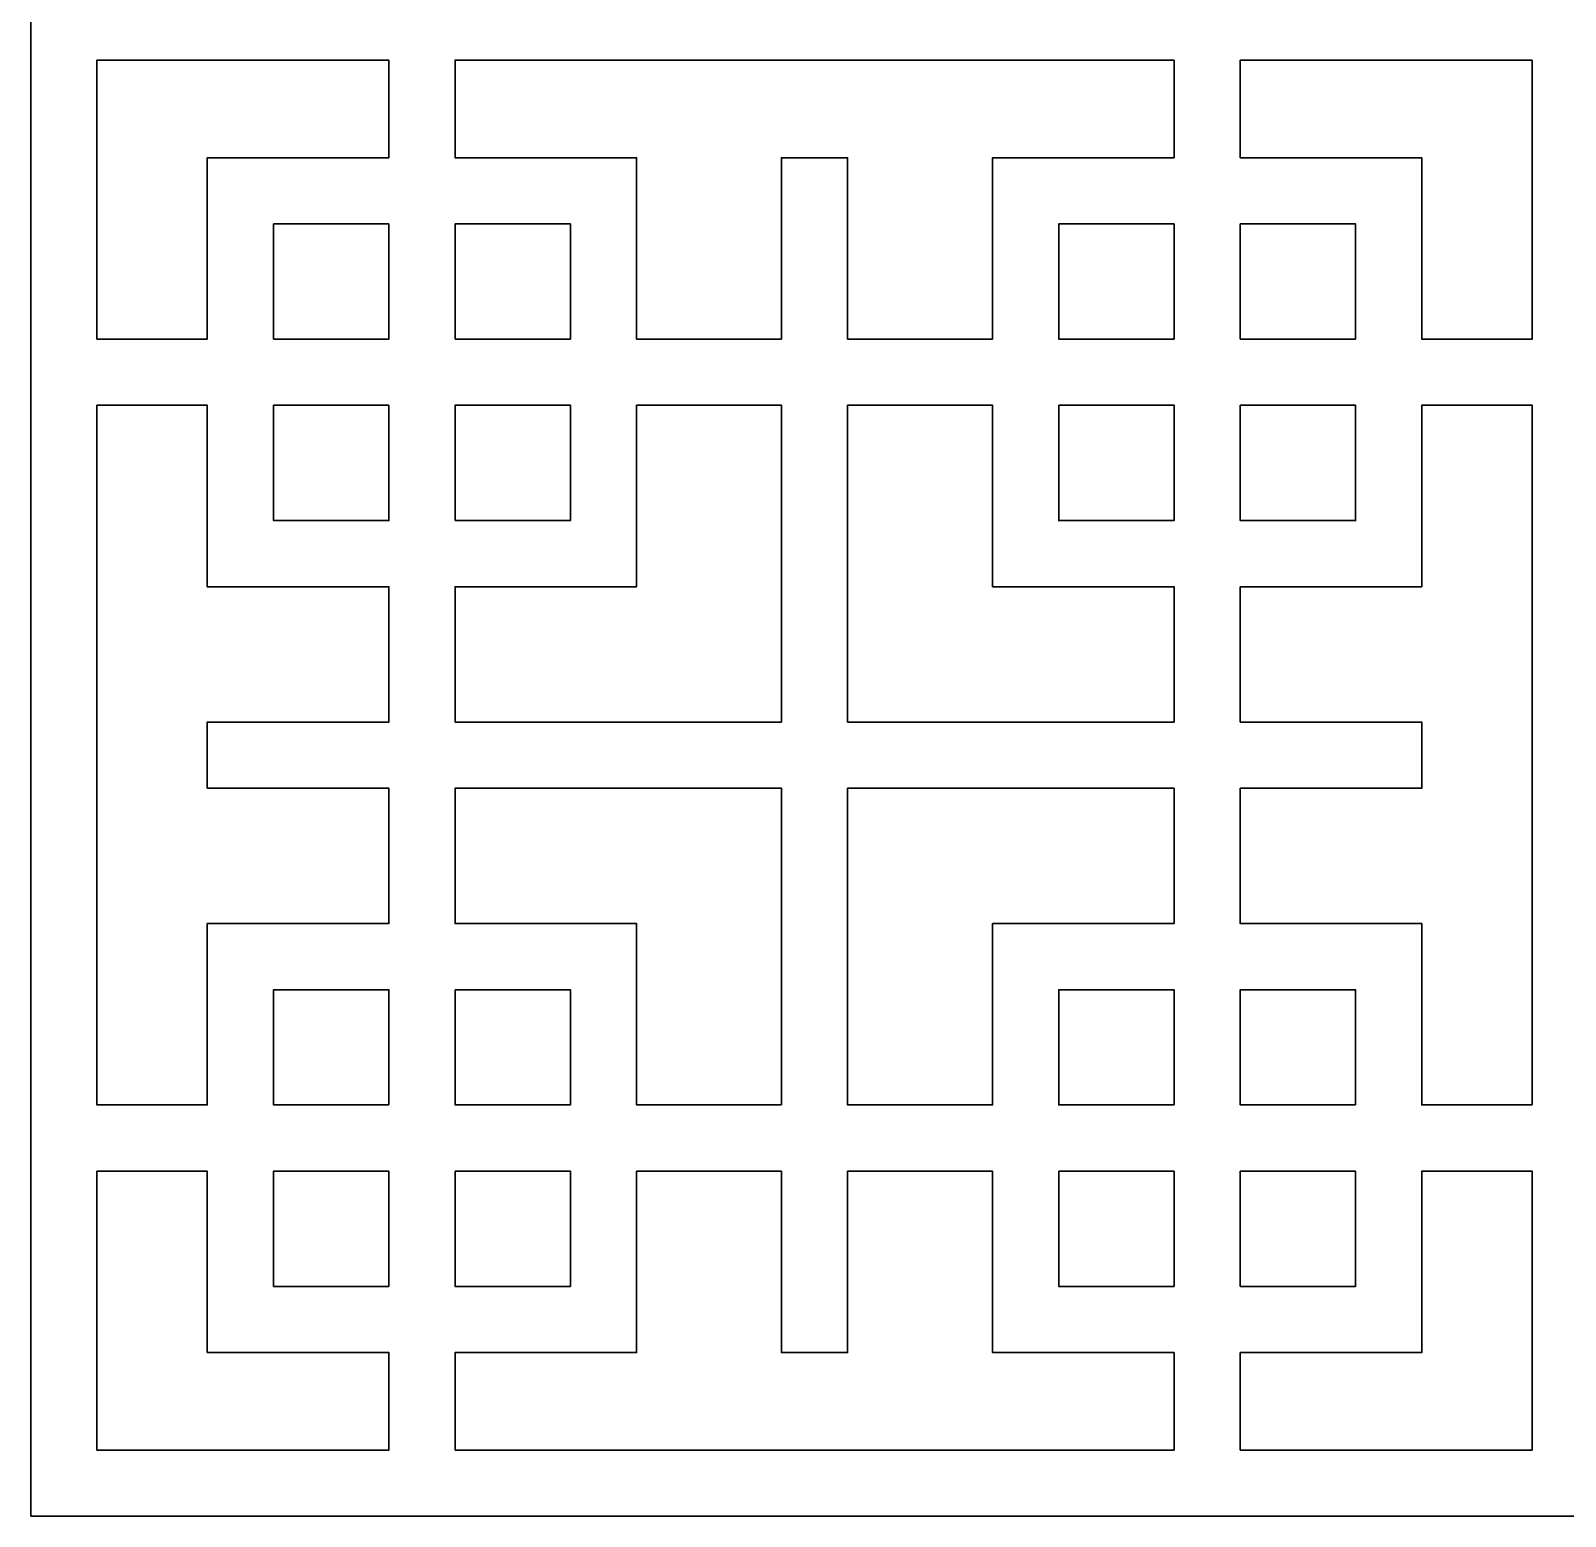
# Model space of a CAD drawing. Header units: centimetres. Extents: x -27 to -22.3, y -9 to 9.
# Drawn here: x -26.999 to -24.642, y -9 to -6.718 of the extents above; entities that cross this region are included whole.
import ezdxf

# ---------------------------------------------------------------- set-up
doc = ezdxf.new("R2010")
doc.units = ezdxf.units.CM
doc.header["$MEASUREMENT"] = 0
doc.layers.add('layer 1', color=7, linetype='Continuous')

msp = doc.modelspace()

# ---------------------------------------------------------------- linework, layer by layer
at = {"layer": 'layer 1', "color": 250, "lineweight": 30}
for points, knots in [([(-22.28554, -8.95302), (-22.28554, -8.95302), (-22.28554, -8.89854), (-22.28554, -8.89854), (-22.28554, -8.89854), (-22.28554, -8.89854), (-22.28554, -6.7628), (-22.28554, -6.7628), (-22.28554, -6.7628), (-22.28554, -6.7628), (-22.28554, -6.73569), (-22.28554, -6.73569), (-22.28554, -6.73569), (-22.28554, -6.73569), (-22.28554, -6.71561), (-22.28554, -6.71561), (-22.28554, -6.71561), (-22.28554, -6.71561), (-22.28554, -6.66112), (-22.28554, -6.66112), (-22.28554, -6.66112), (-22.28554, -6.66112), (-22.28554, -4.52539), (-22.28554, -4.52539), (-22.28554, -4.52539), (-22.28554, -4.52539), (-22.28554, -4.49828), (-22.28554, -4.49828), (-22.28554, -4.49828), (-22.28554, -4.49828), (-22.28554, -4.4782), (-22.28554, -4.4782), (-22.28554, -4.4782), (-22.28554, -4.4782), (-22.28554, -4.42371), (-22.28554, -4.42371), (-22.28554, -4.42371), (-22.28554, -4.42371), (-22.28554, -2.28798), (-22.28554, -2.28798), (-22.28554, -2.28798), (-22.28554, -2.28798), (-22.28554, -2.26087), (-22.28554, -2.26087), (-22.28554, -2.26087), (-22.28554, -2.26087), (-22.28554, -2.24079), (-22.28554, -2.24079), (-22.28554, -2.24079), (-22.28554, -2.24079), (-22.28554, -2.1863), (-22.28554, -2.1863), (-22.28554, -2.1863), (-22.28554, -2.1863), (-22.28554, -0.05056), (-22.28554, -0.05056), (-22.28554, -0.05056), (-22.28554, -0.05056), (-22.28554, -0.02345), (-22.28554, -0.02345), (-22.28554, -0.02345), (-22.28554, -0.02345), (-22.28554, -0.00337), (-22.28554, -0.00337), (-22.28554, -0.00337), (-22.28554, -0.00337), (-22.28554, 0.05111), (-22.28554, 0.05111), (-22.28554, 0.05111), (-22.28554, 0.05111), (-22.28554, 2.18685), (-22.28554, 2.18685), (-22.28554, 2.18685), (-22.28554, 2.18685), (-22.28554, 2.21396), (-22.28554, 2.21396), (-22.28554, 2.21396), (-22.28554, 2.21396), (-22.28554, 2.23404), (-22.28554, 2.23404), (-22.28554, 2.23404), (-22.28554, 2.23404), (-22.28554, 2.28853), (-22.28554, 2.28853), (-22.28554, 2.28853), (-22.28554, 2.28853), (-22.28554, 4.42426), (-22.28554, 4.42426), (-22.28554, 4.42426), (-22.28554, 4.42426), (-22.28554, 4.45137), (-22.28554, 4.45137), (-22.28554, 4.45137), (-22.28554, 4.45137), (-22.28554, 4.47145), (-22.28554, 4.47145), (-22.28554, 4.47145), (-22.28554, 4.47145), (-22.28554, 4.52594), (-22.28554, 4.52594), (-22.28554, 4.52594), (-22.28554, 4.52594), (-22.28554, 6.66167), (-22.28554, 6.66167), (-22.28554, 6.66167), (-22.28554, 6.66167), (-22.28554, 6.68878), (-22.28554, 6.68878), (-22.28554, 6.68878), (-22.28554, 6.68878), (-22.28554, 6.70887), (-22.28554, 6.70887), (-22.28554, 6.70887), (-22.28554, 6.70887), (-22.28554, 6.76335), (-22.28554, 6.76335), (-22.28554, 6.76335), (-22.28554, 6.76335), (-22.28554, 8.89909), (-22.28554, 8.89909), (-22.28554, 8.89909), (-22.28554, 8.89909), (-22.28554, 8.9262), (-22.28554, 8.9262), (-22.28554, 8.9262), (-22.28554, 8.9262), (-22.28554, 9.00076), (-22.28554, 9.00076), (-22.28554, 9.00076), (-22.28554, 9.00076), (-26.99914, 9.00076), (-26.99914, 9.00076), (-26.99914, 9.00076), (-26.99914, 9.00076), (-26.99914, 8.9262), (-26.99914, 8.9262), (-26.99914, 8.9262), (-26.99914, 8.9262), (-26.99914, 8.89909), (-26.99914, 8.89909), (-26.99914, 8.89909), (-26.99914, 8.89909), (-26.99914, 6.76335), (-26.99914, 6.76335), (-26.99914, 6.76335), (-26.99914, 6.76335), (-26.99914, 6.74882), (-26.99914, 6.74882), (-26.99914, 6.74882), (-26.99914, 6.74882), (-26.99914, 6.68878), (-26.99914, 6.68878), (-26.99914, 6.68878), (-26.99914, 6.68878), (-26.99914, 6.66167), (-26.99914, 6.66167), (-26.99914, 6.66167), (-26.99914, 6.66167), (-26.99914, 4.52594), (-26.99914, 4.52594), (-26.99914, 4.52594), (-26.99914, 4.52594), (-26.99914, 4.5114), (-26.99914, 4.5114), (-26.99914, 4.5114), (-26.99914, 4.5114), (-26.99914, 4.45137), (-26.99914, 4.45137), (-26.99914, 4.45137), (-26.99914, 4.45137), (-26.99914, 4.42426), (-26.99914, 4.42426), (-26.99914, 4.42426), (-26.99914, 4.42426), (-26.99914, 2.28853), (-26.99914, 2.28853), (-26.99914, 2.28853), (-26.99914, 2.28853), (-26.99914, 2.27399), (-26.99914, 2.27399), (-26.99914, 2.27399), (-26.99914, 2.27399), (-26.99914, 2.21396), (-26.99914, 2.21396), (-26.99914, 2.21396), (-26.99914, 2.21396), (-26.99914, 2.18685), (-26.99914, 2.18685), (-26.99914, 2.18685), (-26.99914, 2.18685), (-26.99914, 0.05111), (-26.99914, 0.05111), (-26.99914, 0.05111), (-26.99914, 0.05111), (-26.99914, 0.03658), (-26.99914, 0.03658), (-26.99914, 0.03658), (-26.99914, 0.03658), (-26.99914, -0.02345), (-26.99914, -0.02345), (-26.99914, -0.02345), (-26.99914, -0.02345), (-26.99914, -0.05056), (-26.99914, -0.05056), (-26.99914, -0.05056), (-26.99914, -0.05056), (-26.99914, -2.1863), (-26.99914, -2.1863), (-26.99914, -2.1863), (-26.99914, -2.1863), (-26.99914, -2.20083), (-26.99914, -2.20083), (-26.99914, -2.20083), (-26.99914, -2.20083), (-26.99914, -2.26087), (-26.99914, -2.26087), (-26.99914, -2.26087), (-26.99914, -2.26087), (-26.99914, -2.28798), (-26.99914, -2.28798), (-26.99914, -2.28798), (-26.99914, -2.28798), (-26.99914, -4.42371), (-26.99914, -4.42371), (-26.99914, -4.42371), (-26.99914, -4.42371), (-26.99914, -4.43825), (-26.99914, -4.43825), (-26.99914, -4.43825), (-26.99914, -4.43825), (-26.99914, -4.49828), (-26.99914, -4.49828), (-26.99914, -4.49828), (-26.99914, -4.49828), (-26.99914, -4.52539), (-26.99914, -4.52539), (-26.99914, -4.52539), (-26.99914, -4.52539), (-26.99914, -6.66112), (-26.99914, -6.66112), (-26.99914, -6.66112), (-26.99914, -6.66112), (-26.99914, -6.67566), (-26.99914, -6.67566), (-26.99914, -6.67566), (-26.99914, -6.67566), (-26.99914, -6.73569), (-26.99914, -6.73569), (-26.99914, -6.73569), (-26.99914, -6.73569), (-26.99914, -6.7628), (-26.99914, -6.7628), (-26.99914, -6.7628), (-26.99914, -6.7628), (-26.99914, -8.89854), (-26.99914, -8.89854), (-26.99914, -8.89854), (-26.99914, -8.89854), (-26.99914, -8.91307), (-26.99914, -8.91307), (-26.99914, -8.91307), (-26.99914, -8.91307), (-26.99914, -9.00021), (-26.99914, -9.00021), (-26.99914, -9.00021), (-26.99914, -9.00021), (-22.28554, -9.00021), (-22.28554, -9.00021), (-22.28554, -9.00021), (-22.28554, -9.00021), (-22.28554, -8.95302), (-22.28554, -8.95302)], [0, 0, 0, 0, 0.0144928, 0.0144928, 0.0144928, 0.0144928, 0.0289855, 0.0289855, 0.0289855, 0.0289855, 0.0434783, 0.0434783, 0.0434783, 0.0434783, 0.057971, 0.057971, 0.057971, 0.057971, 0.0724638, 0.0724638, 0.0724638, 0.0724638, 0.0869565, 0.0869565, 0.0869565, 0.0869565, 0.1014493, 0.1014493, 0.1014493, 0.1014493, 0.115942, 0.115942, 0.115942, 0.115942, 0.1304348, 0.1304348, 0.1304348, 0.1304348, 0.1449275, 0.1449275, 0.1449275, 0.1449275, 0.1594203, 0.1594203, 0.1594203, 0.1594203, 0.173913, 0.173913, 0.173913, 0.173913, 0.1884058, 0.1884058, 0.1884058, 0.1884058, 0.2028986, 0.2028986, 0.2028986, 0.2028986, 0.2173913, 0.2173913, 0.2173913, 0.2173913, 0.2318841, 0.2318841, 0.2318841, 0.2318841, 0.2463768, 0.2463768, 0.2463768, 0.2463768, 0.2608696, 0.2608696, 0.2608696, 0.2608696, 0.2753623, 0.2753623, 0.2753623, 0.2753623, 0.2898551, 0.2898551, 0.2898551, 0.2898551, 0.3043478, 0.3043478, 0.3043478, 0.3043478, 0.3188406, 0.3188406, 0.3188406, 0.3188406, 0.3333333, 0.3333333, 0.3333333, 0.3333333, 0.3478261, 0.3478261, 0.3478261, 0.3478261, 0.3623188, 0.3623188, 0.3623188, 0.3623188, 0.3768116, 0.3768116, 0.3768116, 0.3768116, 0.3913043, 0.3913043, 0.3913043, 0.3913043, 0.4057971, 0.4057971, 0.4057971, 0.4057971, 0.4202899, 0.4202899, 0.4202899, 0.4202899, 0.4347826, 0.4347826, 0.4347826, 0.4347826, 0.4492754, 0.4492754, 0.4492754, 0.4492754, 0.4637681, 0.4637681, 0.4637681, 0.4637681, 0.4782609, 0.4782609, 0.4782609, 0.4782609, 0.4927536, 0.4927536, 0.4927536, 0.4927536, 0.5072464, 0.5072464, 0.5072464, 0.5072464, 0.5217391, 0.5217391, 0.5217391, 0.5217391, 0.5362319, 0.5362319, 0.5362319, 0.5362319, 0.5507246, 0.5507246, 0.5507246, 0.5507246, 0.5652174, 0.5652174, 0.5652174, 0.5652174, 0.5797101, 0.5797101, 0.5797101, 0.5797101, 0.5942029, 0.5942029, 0.5942029, 0.5942029, 0.6086957, 0.6086957, 0.6086957, 0.6086957, 0.6231884, 0.6231884, 0.6231884, 0.6231884, 0.6376812, 0.6376812, 0.6376812, 0.6376812, 0.6521739, 0.6521739, 0.6521739, 0.6521739, 0.6666667, 0.6666667, 0.6666667, 0.6666667, 0.6811594, 0.6811594, 0.6811594, 0.6811594, 0.6956522, 0.6956522, 0.6956522, 0.6956522, 0.7101449, 0.7101449, 0.7101449, 0.7101449, 0.7246377, 0.7246377, 0.7246377, 0.7246377, 0.7391304, 0.7391304, 0.7391304, 0.7391304, 0.7536232, 0.7536232, 0.7536232, 0.7536232, 0.7681159, 0.7681159, 0.7681159, 0.7681159, 0.7826087, 0.7826087, 0.7826087, 0.7826087, 0.7971014, 0.7971014, 0.7971014, 0.7971014, 0.8115942, 0.8115942, 0.8115942, 0.8115942, 0.826087, 0.826087, 0.826087, 0.826087, 0.8405797, 0.8405797, 0.8405797, 0.8405797, 0.8550725, 0.8550725, 0.8550725, 0.8550725, 0.8695652, 0.8695652, 0.8695652, 0.8695652, 0.884058, 0.884058, 0.884058, 0.884058, 0.8985507, 0.8985507, 0.8985507, 0.8985507, 0.9130435, 0.9130435, 0.9130435, 0.9130435, 0.9275362, 0.9275362, 0.9275362, 0.9275362, 0.942029, 0.942029, 0.942029, 0.942029, 0.9565217, 0.9565217, 0.9565217, 0.9565217, 0.9710145, 0.9710145, 0.9710145, 0.9710145, 1, 1, 1, 1]), ([(-26.44911, -6.7628), (-26.44911, -6.7628), (-26.44911, -6.91268), (-26.44911, -6.91268), (-26.44911, -6.91268), (-26.44911, -6.91268), (-26.72788, -6.91268), (-26.72788, -6.91268), (-26.72788, -6.91268), (-26.72788, -6.91268), (-26.72788, -7.19145), (-26.72788, -7.19145), (-26.72788, -7.19145), (-26.72788, -7.19145), (-26.89746, -7.19145), (-26.89746, -7.19145), (-26.89746, -7.19145), (-26.89746, -7.19145), (-26.89746, -6.7628), (-26.89746, -6.7628), (-26.89746, -6.7628), (-26.89746, -6.7628), (-26.44911, -6.7628), (-26.44911, -6.7628)], [0, 0, 0, 0, 0.1428571, 0.1428571, 0.1428571, 0.1428571, 0.2857143, 0.2857143, 0.2857143, 0.2857143, 0.4285714, 0.4285714, 0.4285714, 0.4285714, 0.5714286, 0.5714286, 0.5714286, 0.5714286, 0.7142857, 0.7142857, 0.7142857, 0.7142857, 1, 1, 1, 1]), ([(-25.2432, -6.7628), (-25.2432, -6.7628), (-25.2432, -6.91268), (-25.2432, -6.91268), (-25.2432, -6.91268), (-25.2432, -6.91268), (-25.52197, -6.91268), (-25.52197, -6.91268), (-25.52197, -6.91268), (-25.52197, -6.91268), (-25.52197, -7.19145), (-25.52197, -7.19145), (-25.52197, -7.19145), (-25.52197, -7.19145), (-25.74448, -7.19145), (-25.74448, -7.19145), (-25.74448, -7.19145), (-25.74448, -7.19145), (-25.74448, -6.91268), (-25.74448, -6.91268), (-25.74448, -6.91268), (-25.74448, -6.91268), (-25.84616, -6.91268), (-25.84616, -6.91268), (-25.84616, -6.91268), (-25.84616, -6.91268), (-25.84616, -7.19145), (-25.84616, -7.19145), (-25.84616, -7.19145), (-25.84616, -7.19145), (-26.06867, -7.19145), (-26.06867, -7.19145), (-26.06867, -7.19145), (-26.06867, -7.19145), (-26.06867, -6.91268), (-26.06867, -6.91268), (-26.06867, -6.91268), (-26.06867, -6.91268), (-26.34744, -6.91268), (-26.34744, -6.91268), (-26.34744, -6.91268), (-26.34744, -6.91268), (-26.34744, -6.7628), (-26.34744, -6.7628), (-26.34744, -6.7628), (-26.34744, -6.7628), (-25.2432, -6.7628), (-25.2432, -6.7628)], [0, 0, 0, 0, 0.0769231, 0.0769231, 0.0769231, 0.0769231, 0.1538462, 0.1538462, 0.1538462, 0.1538462, 0.2307692, 0.2307692, 0.2307692, 0.2307692, 0.3076923, 0.3076923, 0.3076923, 0.3076923, 0.3846154, 0.3846154, 0.3846154, 0.3846154, 0.4615385, 0.4615385, 0.4615385, 0.4615385, 0.5384615, 0.5384615, 0.5384615, 0.5384615, 0.6153846, 0.6153846, 0.6153846, 0.6153846, 0.6923077, 0.6923077, 0.6923077, 0.6923077, 0.7692308, 0.7692308, 0.7692308, 0.7692308, 0.8461538, 0.8461538, 0.8461538, 0.8461538, 1, 1, 1, 1]), ([(-24.69318, -6.7628), (-24.69318, -6.7628), (-24.69318, -7.19145), (-24.69318, -7.19145), (-24.69318, -7.19145), (-24.69318, -7.19145), (-24.86276, -7.19145), (-24.86276, -7.19145), (-24.86276, -7.19145), (-24.86276, -7.19145), (-24.86276, -6.91268), (-24.86276, -6.91268), (-24.86276, -6.91268), (-24.86276, -6.91268), (-25.14152, -6.91268), (-25.14152, -6.91268), (-25.14152, -6.91268), (-25.14152, -6.91268), (-25.14152, -6.7628), (-25.14152, -6.7628), (-25.14152, -6.7628), (-25.14152, -6.7628), (-24.69318, -6.7628), (-24.69318, -6.7628)], [0, 0, 0, 0, 0.1428571, 0.1428571, 0.1428571, 0.1428571, 0.2857143, 0.2857143, 0.2857143, 0.2857143, 0.4285714, 0.4285714, 0.4285714, 0.4285714, 0.5714286, 0.5714286, 0.5714286, 0.5714286, 0.7142857, 0.7142857, 0.7142857, 0.7142857, 1, 1, 1, 1]), ([(-26.44911, -7.01436), (-26.44911, -7.01436), (-26.44911, -7.19145), (-26.44911, -7.19145), (-26.44911, -7.19145), (-26.44911, -7.19145), (-26.6262, -7.19145), (-26.6262, -7.19145), (-26.6262, -7.19145), (-26.6262, -7.19145), (-26.6262, -7.01436), (-26.6262, -7.01436), (-26.6262, -7.01436), (-26.6262, -7.01436), (-26.44911, -7.01436), (-26.44911, -7.01436)], [0, 0, 0, 0, 0.2, 0.2, 0.2, 0.2, 0.4, 0.4, 0.4, 0.4, 0.6, 0.6, 0.6, 0.6, 1, 1, 1, 1]), ([(-26.34744, -7.19145), (-26.34744, -7.19145), (-26.34744, -7.01436), (-26.34744, -7.01436), (-26.34744, -7.01436), (-26.34744, -7.01436), (-26.17035, -7.01436), (-26.17035, -7.01436), (-26.17035, -7.01436), (-26.17035, -7.01436), (-26.17035, -7.19145), (-26.17035, -7.19145), (-26.17035, -7.19145), (-26.17035, -7.19145), (-26.34744, -7.19145), (-26.34744, -7.19145)], [0, 0, 0, 0, 0.2, 0.2, 0.2, 0.2, 0.4, 0.4, 0.4, 0.4, 0.6, 0.6, 0.6, 0.6, 1, 1, 1, 1]), ([(-25.2432, -7.19145), (-25.2432, -7.19145), (-25.42029, -7.19145), (-25.42029, -7.19145), (-25.42029, -7.19145), (-25.42029, -7.19145), (-25.42029, -7.01436), (-25.42029, -7.01436), (-25.42029, -7.01436), (-25.42029, -7.01436), (-25.2432, -7.01436), (-25.2432, -7.01436), (-25.2432, -7.01436), (-25.2432, -7.01436), (-25.2432, -7.19145), (-25.2432, -7.19145)], [0, 0, 0, 0, 0.2, 0.2, 0.2, 0.2, 0.4, 0.4, 0.4, 0.4, 0.6, 0.6, 0.6, 0.6, 1, 1, 1, 1]), ([(-24.96444, -7.19145), (-24.96444, -7.19145), (-25.14152, -7.19145), (-25.14152, -7.19145), (-25.14152, -7.19145), (-25.14152, -7.19145), (-25.14152, -7.01436), (-25.14152, -7.01436), (-25.14152, -7.01436), (-25.14152, -7.01436), (-24.96444, -7.01436), (-24.96444, -7.01436), (-24.96444, -7.01436), (-24.96444, -7.01436), (-24.96444, -7.19145), (-24.96444, -7.19145)], [0, 0, 0, 0, 0.2, 0.2, 0.2, 0.2, 0.4, 0.4, 0.4, 0.4, 0.6, 0.6, 0.6, 0.6, 1, 1, 1, 1]), ([(-26.89746, -7.29313), (-26.89746, -7.29313), (-26.72788, -7.29313), (-26.72788, -7.29313), (-26.72788, -7.29313), (-26.72788, -7.29313), (-26.72788, -7.57189), (-26.72788, -7.57189), (-26.72788, -7.57189), (-26.72788, -7.57189), (-26.44911, -7.57189), (-26.44911, -7.57189), (-26.44911, -7.57189), (-26.44911, -7.57189), (-26.44911, -7.77983), (-26.44911, -7.77983), (-26.44911, -7.77983), (-26.44911, -7.77983), (-26.72788, -7.77983), (-26.72788, -7.77983), (-26.72788, -7.77983), (-26.72788, -7.77983), (-26.72788, -7.88151), (-26.72788, -7.88151), (-26.72788, -7.88151), (-26.72788, -7.88151), (-26.44911, -7.88151), (-26.44911, -7.88151), (-26.44911, -7.88151), (-26.44911, -7.88151), (-26.44911, -8.08945), (-26.44911, -8.08945), (-26.44911, -8.08945), (-26.44911, -8.08945), (-26.72788, -8.08945), (-26.72788, -8.08945), (-26.72788, -8.08945), (-26.72788, -8.08945), (-26.72788, -8.36821), (-26.72788, -8.36821), (-26.72788, -8.36821), (-26.72788, -8.36821), (-26.89746, -8.36821), (-26.89746, -8.36821), (-26.89746, -8.36821), (-26.89746, -8.36821), (-26.89746, -7.29313), (-26.89746, -7.29313)], [0, 0, 0, 0, 0.0769231, 0.0769231, 0.0769231, 0.0769231, 0.1538462, 0.1538462, 0.1538462, 0.1538462, 0.2307692, 0.2307692, 0.2307692, 0.2307692, 0.3076923, 0.3076923, 0.3076923, 0.3076923, 0.3846154, 0.3846154, 0.3846154, 0.3846154, 0.4615385, 0.4615385, 0.4615385, 0.4615385, 0.5384615, 0.5384615, 0.5384615, 0.5384615, 0.6153846, 0.6153846, 0.6153846, 0.6153846, 0.6923077, 0.6923077, 0.6923077, 0.6923077, 0.7692308, 0.7692308, 0.7692308, 0.7692308, 0.8461538, 0.8461538, 0.8461538, 0.8461538, 1, 1, 1, 1]), ([(-26.44911, -7.29313), (-26.44911, -7.29313), (-26.44911, -7.47021), (-26.44911, -7.47021), (-26.44911, -7.47021), (-26.44911, -7.47021), (-26.6262, -7.47021), (-26.6262, -7.47021), (-26.6262, -7.47021), (-26.6262, -7.47021), (-26.6262, -7.29313), (-26.6262, -7.29313), (-26.6262, -7.29313), (-26.6262, -7.29313), (-26.44911, -7.29313), (-26.44911, -7.29313)], [0, 0, 0, 0, 0.2, 0.2, 0.2, 0.2, 0.4, 0.4, 0.4, 0.4, 0.6, 0.6, 0.6, 0.6, 1, 1, 1, 1]), ([(-25.84616, -7.77983), (-25.84616, -7.77983), (-25.84616, -7.29313), (-25.84616, -7.29313), (-25.84616, -7.29313), (-25.84616, -7.29313), (-26.06867, -7.29313), (-26.06867, -7.29313), (-26.06867, -7.29313), (-26.06867, -7.29313), (-26.06867, -7.57189), (-26.06867, -7.57189), (-26.06867, -7.57189), (-26.06867, -7.57189), (-26.34744, -7.57189), (-26.34744, -7.57189), (-26.34744, -7.57189), (-26.34744, -7.57189), (-26.34744, -7.77983), (-26.34744, -7.77983), (-26.34744, -7.77983), (-26.34744, -7.77983), (-25.84616, -7.77983), (-25.84616, -7.77983)], [0, 0, 0, 0, 0.1428571, 0.1428571, 0.1428571, 0.1428571, 0.2857143, 0.2857143, 0.2857143, 0.2857143, 0.4285714, 0.4285714, 0.4285714, 0.4285714, 0.5714286, 0.5714286, 0.5714286, 0.5714286, 0.7142857, 0.7142857, 0.7142857, 0.7142857, 1, 1, 1, 1]), ([(-26.34744, -7.47021), (-26.34744, -7.47021), (-26.34744, -7.29313), (-26.34744, -7.29313), (-26.34744, -7.29313), (-26.34744, -7.29313), (-26.17035, -7.29313), (-26.17035, -7.29313), (-26.17035, -7.29313), (-26.17035, -7.29313), (-26.17035, -7.47021), (-26.17035, -7.47021), (-26.17035, -7.47021), (-26.17035, -7.47021), (-26.34744, -7.47021), (-26.34744, -7.47021)], [0, 0, 0, 0, 0.2, 0.2, 0.2, 0.2, 0.4, 0.4, 0.4, 0.4, 0.6, 0.6, 0.6, 0.6, 1, 1, 1, 1]), ([(-25.74448, -7.29313), (-25.74448, -7.29313), (-25.74448, -7.77983), (-25.74448, -7.77983), (-25.74448, -7.77983), (-25.74448, -7.77983), (-25.2432, -7.77983), (-25.2432, -7.77983), (-25.2432, -7.77983), (-25.2432, -7.77983), (-25.2432, -7.57189), (-25.2432, -7.57189), (-25.2432, -7.57189), (-25.2432, -7.57189), (-25.52197, -7.57189), (-25.52197, -7.57189), (-25.52197, -7.57189), (-25.52197, -7.57189), (-25.52197, -7.29313), (-25.52197, -7.29313), (-25.52197, -7.29313), (-25.52197, -7.29313), (-25.74448, -7.29313), (-25.74448, -7.29313)], [0, 0, 0, 0, 0.1428571, 0.1428571, 0.1428571, 0.1428571, 0.2857143, 0.2857143, 0.2857143, 0.2857143, 0.4285714, 0.4285714, 0.4285714, 0.4285714, 0.5714286, 0.5714286, 0.5714286, 0.5714286, 0.7142857, 0.7142857, 0.7142857, 0.7142857, 1, 1, 1, 1]), ([(-25.42029, -7.29313), (-25.42029, -7.29313), (-25.2432, -7.29313), (-25.2432, -7.29313), (-25.2432, -7.29313), (-25.2432, -7.29313), (-25.2432, -7.47021), (-25.2432, -7.47021), (-25.2432, -7.47021), (-25.2432, -7.47021), (-25.42029, -7.47021), (-25.42029, -7.47021), (-25.42029, -7.47021), (-25.42029, -7.47021), (-25.42029, -7.29313), (-25.42029, -7.29313)], [0, 0, 0, 0, 0.2, 0.2, 0.2, 0.2, 0.4, 0.4, 0.4, 0.4, 0.6, 0.6, 0.6, 0.6, 1, 1, 1, 1]), ([(-24.69318, -8.36821), (-24.69318, -8.36821), (-24.86276, -8.36821), (-24.86276, -8.36821), (-24.86276, -8.36821), (-24.86276, -8.36821), (-24.86276, -8.08945), (-24.86276, -8.08945), (-24.86276, -8.08945), (-24.86276, -8.08945), (-25.14152, -8.08945), (-25.14152, -8.08945), (-25.14152, -8.08945), (-25.14152, -8.08945), (-25.14152, -7.88151), (-25.14152, -7.88151), (-25.14152, -7.88151), (-25.14152, -7.88151), (-24.86276, -7.88151), (-24.86276, -7.88151), (-24.86276, -7.88151), (-24.86276, -7.88151), (-24.86276, -7.77983), (-24.86276, -7.77983), (-24.86276, -7.77983), (-24.86276, -7.77983), (-25.14152, -7.77983), (-25.14152, -7.77983), (-25.14152, -7.77983), (-25.14152, -7.77983), (-25.14152, -7.57189), (-25.14152, -7.57189), (-25.14152, -7.57189), (-25.14152, -7.57189), (-24.86276, -7.57189), (-24.86276, -7.57189), (-24.86276, -7.57189), (-24.86276, -7.57189), (-24.86276, -7.29313), (-24.86276, -7.29313), (-24.86276, -7.29313), (-24.86276, -7.29313), (-24.69318, -7.29313), (-24.69318, -7.29313), (-24.69318, -7.29313), (-24.69318, -7.29313), (-24.69318, -8.36821), (-24.69318, -8.36821)], [0, 0, 0, 0, 0.0769231, 0.0769231, 0.0769231, 0.0769231, 0.1538462, 0.1538462, 0.1538462, 0.1538462, 0.2307692, 0.2307692, 0.2307692, 0.2307692, 0.3076923, 0.3076923, 0.3076923, 0.3076923, 0.3846154, 0.3846154, 0.3846154, 0.3846154, 0.4615385, 0.4615385, 0.4615385, 0.4615385, 0.5384615, 0.5384615, 0.5384615, 0.5384615, 0.6153846, 0.6153846, 0.6153846, 0.6153846, 0.6923077, 0.6923077, 0.6923077, 0.6923077, 0.7692308, 0.7692308, 0.7692308, 0.7692308, 0.8461538, 0.8461538, 0.8461538, 0.8461538, 1, 1, 1, 1]), ([(-25.14152, -7.29313), (-25.14152, -7.29313), (-24.96444, -7.29313), (-24.96444, -7.29313), (-24.96444, -7.29313), (-24.96444, -7.29313), (-24.96444, -7.47021), (-24.96444, -7.47021), (-24.96444, -7.47021), (-24.96444, -7.47021), (-25.14152, -7.47021), (-25.14152, -7.47021), (-25.14152, -7.47021), (-25.14152, -7.47021), (-25.14152, -7.29313), (-25.14152, -7.29313)], [0, 0, 0, 0, 0.2, 0.2, 0.2, 0.2, 0.4, 0.4, 0.4, 0.4, 0.6, 0.6, 0.6, 0.6, 1, 1, 1, 1]), ([(-25.84616, -8.36821), (-25.84616, -8.36821), (-25.84616, -7.88151), (-25.84616, -7.88151), (-25.84616, -7.88151), (-25.84616, -7.88151), (-26.34744, -7.88151), (-26.34744, -7.88151), (-26.34744, -7.88151), (-26.34744, -7.88151), (-26.34744, -8.08945), (-26.34744, -8.08945), (-26.34744, -8.08945), (-26.34744, -8.08945), (-26.06867, -8.08945), (-26.06867, -8.08945), (-26.06867, -8.08945), (-26.06867, -8.08945), (-26.06867, -8.36821), (-26.06867, -8.36821), (-26.06867, -8.36821), (-26.06867, -8.36821), (-25.84616, -8.36821), (-25.84616, -8.36821)], [0, 0, 0, 0, 0.1428571, 0.1428571, 0.1428571, 0.1428571, 0.2857143, 0.2857143, 0.2857143, 0.2857143, 0.4285714, 0.4285714, 0.4285714, 0.4285714, 0.5714286, 0.5714286, 0.5714286, 0.5714286, 0.7142857, 0.7142857, 0.7142857, 0.7142857, 1, 1, 1, 1]), ([(-25.74448, -7.88151), (-25.74448, -7.88151), (-25.74448, -8.36821), (-25.74448, -8.36821), (-25.74448, -8.36821), (-25.74448, -8.36821), (-25.52197, -8.36821), (-25.52197, -8.36821), (-25.52197, -8.36821), (-25.52197, -8.36821), (-25.52197, -8.08945), (-25.52197, -8.08945), (-25.52197, -8.08945), (-25.52197, -8.08945), (-25.2432, -8.08945), (-25.2432, -8.08945), (-25.2432, -8.08945), (-25.2432, -8.08945), (-25.2432, -7.88151), (-25.2432, -7.88151), (-25.2432, -7.88151), (-25.2432, -7.88151), (-25.74448, -7.88151), (-25.74448, -7.88151)], [0, 0, 0, 0, 0.1428571, 0.1428571, 0.1428571, 0.1428571, 0.2857143, 0.2857143, 0.2857143, 0.2857143, 0.4285714, 0.4285714, 0.4285714, 0.4285714, 0.5714286, 0.5714286, 0.5714286, 0.5714286, 0.7142857, 0.7142857, 0.7142857, 0.7142857, 1, 1, 1, 1]), ([(-26.44911, -8.36821), (-26.44911, -8.36821), (-26.44911, -8.19113), (-26.44911, -8.19113), (-26.44911, -8.19113), (-26.44911, -8.19113), (-26.6262, -8.19113), (-26.6262, -8.19113), (-26.6262, -8.19113), (-26.6262, -8.19113), (-26.6262, -8.36821), (-26.6262, -8.36821), (-26.6262, -8.36821), (-26.6262, -8.36821), (-26.44911, -8.36821), (-26.44911, -8.36821)], [0, 0, 0, 0, 0.2, 0.2, 0.2, 0.2, 0.4, 0.4, 0.4, 0.4, 0.6, 0.6, 0.6, 0.6, 1, 1, 1, 1]), ([(-26.34744, -8.19113), (-26.34744, -8.19113), (-26.34744, -8.36821), (-26.34744, -8.36821), (-26.34744, -8.36821), (-26.34744, -8.36821), (-26.17035, -8.36821), (-26.17035, -8.36821), (-26.17035, -8.36821), (-26.17035, -8.36821), (-26.17035, -8.19113), (-26.17035, -8.19113), (-26.17035, -8.19113), (-26.17035, -8.19113), (-26.34744, -8.19113), (-26.34744, -8.19113)], [0, 0, 0, 0, 0.2, 0.2, 0.2, 0.2, 0.4, 0.4, 0.4, 0.4, 0.6, 0.6, 0.6, 0.6, 1, 1, 1, 1]), ([(-25.2432, -8.36821), (-25.2432, -8.36821), (-25.42029, -8.36821), (-25.42029, -8.36821), (-25.42029, -8.36821), (-25.42029, -8.36821), (-25.42029, -8.19113), (-25.42029, -8.19113), (-25.42029, -8.19113), (-25.42029, -8.19113), (-25.2432, -8.19113), (-25.2432, -8.19113), (-25.2432, -8.19113), (-25.2432, -8.19113), (-25.2432, -8.36821), (-25.2432, -8.36821)], [0, 0, 0, 0, 0.2, 0.2, 0.2, 0.2, 0.4, 0.4, 0.4, 0.4, 0.6, 0.6, 0.6, 0.6, 1, 1, 1, 1]), ([(-24.96444, -8.36821), (-24.96444, -8.36821), (-25.14152, -8.36821), (-25.14152, -8.36821), (-25.14152, -8.36821), (-25.14152, -8.36821), (-25.14152, -8.19113), (-25.14152, -8.19113), (-25.14152, -8.19113), (-25.14152, -8.19113), (-24.96444, -8.19113), (-24.96444, -8.19113), (-24.96444, -8.19113), (-24.96444, -8.19113), (-24.96444, -8.36821), (-24.96444, -8.36821)], [0, 0, 0, 0, 0.2, 0.2, 0.2, 0.2, 0.4, 0.4, 0.4, 0.4, 0.6, 0.6, 0.6, 0.6, 1, 1, 1, 1]), ([(-26.72788, -8.74866), (-26.72788, -8.74866), (-26.44911, -8.74866), (-26.44911, -8.74866), (-26.44911, -8.74866), (-26.44911, -8.74866), (-26.44911, -8.89854), (-26.44911, -8.89854), (-26.44911, -8.89854), (-26.44911, -8.89854), (-26.89746, -8.89854), (-26.89746, -8.89854), (-26.89746, -8.89854), (-26.89746, -8.89854), (-26.89746, -8.4699), (-26.89746, -8.4699), (-26.89746, -8.4699), (-26.89746, -8.4699), (-26.72788, -8.4699), (-26.72788, -8.4699), (-26.72788, -8.4699), (-26.72788, -8.4699), (-26.72788, -8.74866), (-26.72788, -8.74866)], [0, 0, 0, 0, 0.1428571, 0.1428571, 0.1428571, 0.1428571, 0.2857143, 0.2857143, 0.2857143, 0.2857143, 0.4285714, 0.4285714, 0.4285714, 0.4285714, 0.5714286, 0.5714286, 0.5714286, 0.5714286, 0.7142857, 0.7142857, 0.7142857, 0.7142857, 1, 1, 1, 1]), ([(-26.44911, -8.64698), (-26.44911, -8.64698), (-26.44911, -8.4699), (-26.44911, -8.4699), (-26.44911, -8.4699), (-26.44911, -8.4699), (-26.6262, -8.4699), (-26.6262, -8.4699), (-26.6262, -8.4699), (-26.6262, -8.4699), (-26.6262, -8.64698), (-26.6262, -8.64698), (-26.6262, -8.64698), (-26.6262, -8.64698), (-26.44911, -8.64698), (-26.44911, -8.64698)], [0, 0, 0, 0, 0.2, 0.2, 0.2, 0.2, 0.4, 0.4, 0.4, 0.4, 0.6, 0.6, 0.6, 0.6, 1, 1, 1, 1]), ([(-26.34744, -8.89854), (-26.34744, -8.89854), (-26.34744, -8.74866), (-26.34744, -8.74866), (-26.34744, -8.74866), (-26.34744, -8.74866), (-26.06867, -8.74866), (-26.06867, -8.74866), (-26.06867, -8.74866), (-26.06867, -8.74866), (-26.06867, -8.4699), (-26.06867, -8.4699), (-26.06867, -8.4699), (-26.06867, -8.4699), (-25.84616, -8.4699), (-25.84616, -8.4699), (-25.84616, -8.4699), (-25.84616, -8.4699), (-25.84616, -8.74866), (-25.84616, -8.74866), (-25.84616, -8.74866), (-25.84616, -8.74866), (-25.74448, -8.74866), (-25.74448, -8.74866), (-25.74448, -8.74866), (-25.74448, -8.74866), (-25.74448, -8.4699), (-25.74448, -8.4699), (-25.74448, -8.4699), (-25.74448, -8.4699), (-25.52197, -8.4699), (-25.52197, -8.4699), (-25.52197, -8.4699), (-25.52197, -8.4699), (-25.52197, -8.74866), (-25.52197, -8.74866), (-25.52197, -8.74866), (-25.52197, -8.74866), (-25.2432, -8.74866), (-25.2432, -8.74866), (-25.2432, -8.74866), (-25.2432, -8.74866), (-25.2432, -8.89854), (-25.2432, -8.89854), (-25.2432, -8.89854), (-25.2432, -8.89854), (-26.34744, -8.89854), (-26.34744, -8.89854)], [0, 0, 0, 0, 0.0769231, 0.0769231, 0.0769231, 0.0769231, 0.1538462, 0.1538462, 0.1538462, 0.1538462, 0.2307692, 0.2307692, 0.2307692, 0.2307692, 0.3076923, 0.3076923, 0.3076923, 0.3076923, 0.3846154, 0.3846154, 0.3846154, 0.3846154, 0.4615385, 0.4615385, 0.4615385, 0.4615385, 0.5384615, 0.5384615, 0.5384615, 0.5384615, 0.6153846, 0.6153846, 0.6153846, 0.6153846, 0.6923077, 0.6923077, 0.6923077, 0.6923077, 0.7692308, 0.7692308, 0.7692308, 0.7692308, 0.8461538, 0.8461538, 0.8461538, 0.8461538, 1, 1, 1, 1]), ([(-26.34744, -8.4699), (-26.34744, -8.4699), (-26.34744, -8.64698), (-26.34744, -8.64698), (-26.34744, -8.64698), (-26.34744, -8.64698), (-26.17035, -8.64698), (-26.17035, -8.64698), (-26.17035, -8.64698), (-26.17035, -8.64698), (-26.17035, -8.4699), (-26.17035, -8.4699), (-26.17035, -8.4699), (-26.17035, -8.4699), (-26.34744, -8.4699), (-26.34744, -8.4699)], [0, 0, 0, 0, 0.2, 0.2, 0.2, 0.2, 0.4, 0.4, 0.4, 0.4, 0.6, 0.6, 0.6, 0.6, 1, 1, 1, 1]), ([(-25.42029, -8.4699), (-25.42029, -8.4699), (-25.2432, -8.4699), (-25.2432, -8.4699), (-25.2432, -8.4699), (-25.2432, -8.4699), (-25.2432, -8.64698), (-25.2432, -8.64698), (-25.2432, -8.64698), (-25.2432, -8.64698), (-25.42029, -8.64698), (-25.42029, -8.64698), (-25.42029, -8.64698), (-25.42029, -8.64698), (-25.42029, -8.4699), (-25.42029, -8.4699)], [0, 0, 0, 0, 0.2, 0.2, 0.2, 0.2, 0.4, 0.4, 0.4, 0.4, 0.6, 0.6, 0.6, 0.6, 1, 1, 1, 1]), ([(-25.14152, -8.89854), (-25.14152, -8.89854), (-25.14152, -8.74866), (-25.14152, -8.74866), (-25.14152, -8.74866), (-25.14152, -8.74866), (-24.86276, -8.74866), (-24.86276, -8.74866), (-24.86276, -8.74866), (-24.86276, -8.74866), (-24.86276, -8.4699), (-24.86276, -8.4699), (-24.86276, -8.4699), (-24.86276, -8.4699), (-24.69318, -8.4699), (-24.69318, -8.4699), (-24.69318, -8.4699), (-24.69318, -8.4699), (-24.69318, -8.89854), (-24.69318, -8.89854), (-24.69318, -8.89854), (-24.69318, -8.89854), (-25.14152, -8.89854), (-25.14152, -8.89854)], [0, 0, 0, 0, 0.1428571, 0.1428571, 0.1428571, 0.1428571, 0.2857143, 0.2857143, 0.2857143, 0.2857143, 0.4285714, 0.4285714, 0.4285714, 0.4285714, 0.5714286, 0.5714286, 0.5714286, 0.5714286, 0.7142857, 0.7142857, 0.7142857, 0.7142857, 1, 1, 1, 1]), ([(-25.14152, -8.4699), (-25.14152, -8.4699), (-24.96444, -8.4699), (-24.96444, -8.4699), (-24.96444, -8.4699), (-24.96444, -8.4699), (-24.96444, -8.64698), (-24.96444, -8.64698), (-24.96444, -8.64698), (-24.96444, -8.64698), (-25.14152, -8.64698), (-25.14152, -8.64698), (-25.14152, -8.64698), (-25.14152, -8.64698), (-25.14152, -8.4699), (-25.14152, -8.4699)], [0, 0, 0, 0, 0.2, 0.2, 0.2, 0.2, 0.4, 0.4, 0.4, 0.4, 0.6, 0.6, 0.6, 0.6, 1, 1, 1, 1])]:
    msp.add_open_spline(points, degree=3, knots=knots, dxfattribs=at)

doc.saveas('drawing.dxf')
